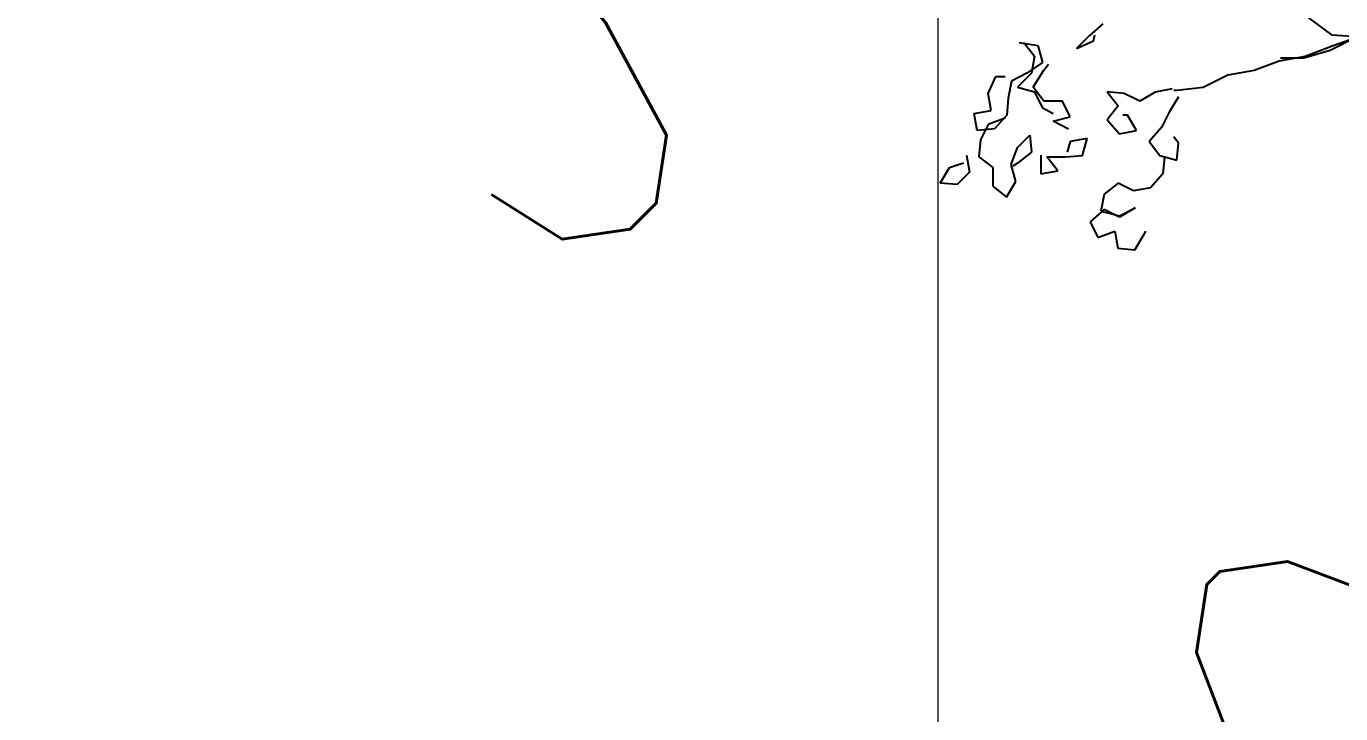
# Model space of a CAD drawing. Header units: millimetres. Extents: x 684983 to 685377, y 990360 to 990509.
# Drawn here: x 685047.164 to 685048.389, y 990434.803 to 990435.444 of the extents above; entities that cross this region are included whole.
import ezdxf

# ---------------------------------------------------------------- set-up
doc = ezdxf.new("R2010")
doc.units = ezdxf.units.MM
doc.layers.add('grid', color=8, linetype='Continuous', lineweight=9)
doc.layers.add('GRID LEVELS', color=7, linetype='Continuous', lineweight=13)
doc.layers.add('TEAK', color=7, linetype='Continuous')
doc.styles.get("Standard").update_dxf_attribs({"font": 'RomanS'})

# ---------------------------------------------------------------- blocks, each defined once
blk = doc.blocks.new('A$C25655A80')
at = {"color": 62}
for p, q in [((-0.51039, 1.12231), (-0.49598, 1.11172)), ((-0.63824, 1.11858), (-0.6469, 1.1109)), ((-0.64402, 1.10801), (-0.64305, 1.11185)), ((-0.49598, 1.11172), (-0.47963, 1.11074)), ((-0.69016, 1.10709), (-0.67863, 1.10516)), ((-0.68728, 1.10709), (-0.68056, 1.09843)), ((-0.67863, 1.10516), (-0.67575, 1.09458)), ((-0.6469, 1.1109), (-0.6546, 1.10321)), ((-0.6546, 1.10321), (-0.64402, 1.10801)), ((-0.47963, 1.11074), (-0.49695, 1.10211)), ((-0.68056, 1.09843), (-0.68249, 1.08786)), ((-0.51329, 1.09732), (-0.52771, 1.09733)), ((-0.49695, 1.10211), (-0.51329, 1.09732)), ((-0.68537, 1.08786), (-0.69499, 1.08306)), ((-0.68249, 1.08786), (-0.69115, 1.07921)), ((-0.67575, 1.09458), (-0.68537, 1.08786)), ((-0.68154, 1.0792), (-0.6748, 1.08977)), ((-0.6748, 1.08977), (-0.67191, 1.09362)), ((-0.70942, 1.07539), (-0.7046, 1.08595)), ((-0.7046, 1.08595), (-0.69883, 1.08595)), ((-0.69499, 1.08306), (-0.69692, 1.07249)), ((-0.69115, 1.07921), (-0.68058, 1.07632)), ((-0.67482, 1.07055), (-0.68154, 1.0792)), ((-0.7075, 1.06481), (-0.70942, 1.07539)), ((-0.69692, 1.07249), (-0.69789, 1.06192)), ((-0.68058, 1.07632), (-0.67578, 1.0667)), ((-0.66328, 1.07054), (-0.67482, 1.07055)), ((-0.65848, 1.06092), (-0.66328, 1.07054)), ((-0.6354, 1.07628), (-0.62868, 1.06762)), ((-0.62482, 1.07531), (-0.6354, 1.07628)), ((-0.61521, 1.07049), (-0.62482, 1.07531)), ((-0.6056, 1.07625), (-0.61521, 1.07049)), ((-0.59502, 1.07816), (-0.6056, 1.07625)), ((-0.59118, 1.07335), (-0.59696, 1.06375)), ((-0.71808, 1.0629), (-0.7075, 1.06481)), ((-0.71617, 1.05232), (-0.71808, 1.0629)), ((-0.67578, 1.0667), (-0.66905, 1.06285)), ((-0.62868, 1.06762), (-0.63541, 1.05898)), ((-0.59696, 1.06375), (-0.60177, 1.05414)), ((-0.70944, 1.05616), (-0.71425, 1.04655)), ((-0.69886, 1.05999), (-0.70944, 1.05616)), ((-0.69789, 1.06192), (-0.70559, 1.05327)), ((-0.66906, 1.05804), (-0.65848, 1.06092)), ((-0.65945, 1.05323), (-0.66906, 1.05804)), ((-0.63541, 1.05898), (-0.62773, 1.05032)), ((-0.62291, 1.06185), (-0.6258, 1.06185)), ((-0.61715, 1.05223), (-0.62291, 1.06185)), ((-0.60177, 1.05414), (-0.60947, 1.04549)), ((-0.70559, 1.05327), (-0.71617, 1.05232)), ((-0.71425, 1.04655), (-0.71522, 1.03598)), ((-0.69118, 1.04172), (-0.68349, 1.04941)), ((-0.68349, 1.04941), (-0.68253, 1.03883)), ((-0.64792, 1.04745), (-0.6585, 1.04554)), ((-0.65081, 1.03688), (-0.64792, 1.04745)), ((-0.62773, 1.05032), (-0.61715, 1.05223)), ((-0.59121, 1.04452), (-0.59409, 1.04836)), ((-0.69504, 1.03115), (-0.69118, 1.04172)), ((-0.68253, 1.03883), (-0.69119, 1.03211)), ((-0.6585, 1.04554), (-0.66042, 1.03881)), ((-0.60947, 1.04549), (-0.60275, 1.03684)), ((-0.59218, 1.03394), (-0.59121, 1.04452)), ((-0.73349, 1.02926), (-0.72484, 1.03214)), ((-0.72291, 1.03695), (-0.721, 1.02637)), ((-0.71522, 1.03598), (-0.70658, 1.02924)), ((-0.69216, 1.02058), (-0.69504, 1.03115)), ((-0.69119, 1.03211), (-0.69408, 1.03019)), ((-0.67677, 1.0369), (-0.67678, 1.02537)), ((-0.67292, 1.03594), (-0.66139, 1.03593)), ((-0.6662, 1.02728), (-0.67292, 1.03594)), ((-0.66139, 1.03593), (-0.65081, 1.03688)), ((-0.60275, 1.03684), (-0.59218, 1.03394)), ((-0.59987, 1.03587), (-0.60084, 1.0253)), ((-0.73927, 1.01966), (-0.73349, 1.02926)), ((-0.721, 1.02637), (-0.7287, 1.01869)), ((-0.70658, 1.02924), (-0.70659, 1.0177)), ((-0.67678, 1.02537), (-0.6662, 1.02728)), ((-0.60084, 1.0253), (-0.60853, 1.01665)), ((-0.7287, 1.01869), (-0.73927, 1.01966)), ((-0.70659, 1.0177), (-0.69794, 1.01097)), ((-0.69794, 1.01097), (-0.69216, 1.02058)), ((-0.62872, 1.01956), (-0.63738, 1.01283)), ((-0.61911, 1.01474), (-0.62872, 1.01956)), ((-0.60853, 1.01665), (-0.61911, 1.01474)), ((-0.63738, 1.01283), (-0.63931, 1.00226)), ((-0.63739, 1.00322), (-0.64604, 0.99554)), ((-0.63931, 1.00226), (-0.62778, 0.99937)), ((-0.62778, 0.99841), (-0.63739, 1.00322)), ((-0.61816, 1.00417), (-0.62778, 0.99841)), ((-0.62778, 0.99937), (-0.61816, 1.00417)), ((-0.64604, 0.99554), (-0.64125, 0.98592)), ((-0.64125, 0.98592), (-0.63067, 0.98976)), ((-0.63067, 0.98976), (-0.62876, 0.97918)), ((-0.61241, 0.98782), (-0.61144, 0.98974)), ((-0.61818, 0.97821), (-0.61241, 0.98782)), ((-0.62876, 0.97918), (-0.61818, 0.97821))]:
    blk.add_line(p, q, dxfattribs=at)
for p, q in [((-0.49502, 1.10499), (-0.51233, 1.09828)), ((-0.47867, 1.11074), (-0.49502, 1.10499)), ((-0.52867, 1.09541), (-0.54406, 1.08965)), ((-0.51233, 1.09828), (-0.52867, 1.09541)), ((-0.56041, 1.08678), (-0.57579, 1.07911)), ((-0.54406, 1.08965), (-0.56041, 1.08678)), ((-0.57579, 1.07911), (-0.59214, 1.0772)), ((-0.59214, 1.0772), (-0.59406, 1.0772))]:
    blk.add_line(p, q)
blk = doc.blocks.new('TR')
blk.add_blockref('A$C25655A80', (0.01921, 0.01485, 1.34531))

msp = doc.modelspace()

# ---------------------------------------------------------------- linework, layer by layer
at = {"layer": 'grid'}
msp.add_line((685048.0136, 990509.1548), (685048.0136, 990370.8996), dxfattribs=at)

# ---------------------------------------------------------------- block references
at = {"layer": 'TEAK', "xscale": 1.5, "yscale": 1.5, "zscale": 1.5}
msp.add_blockref('TR', (685049.096, 990433.746, 98.578), dxfattribs=at)

# ---------------------------------------------------------------- texts
at = {"layer": 'GRID LEVELS', "width": 0.5}
for s, p in [('98.688', (685047.63, 990435.1578, 98.6884)), ('98.499', (685047.63, 990433.1578, 98.4986))]:
    msp.add_text(s, height=0.8, rotation=45, dxfattribs=at).set_placement(p)

doc.saveas('drawing.dxf')
